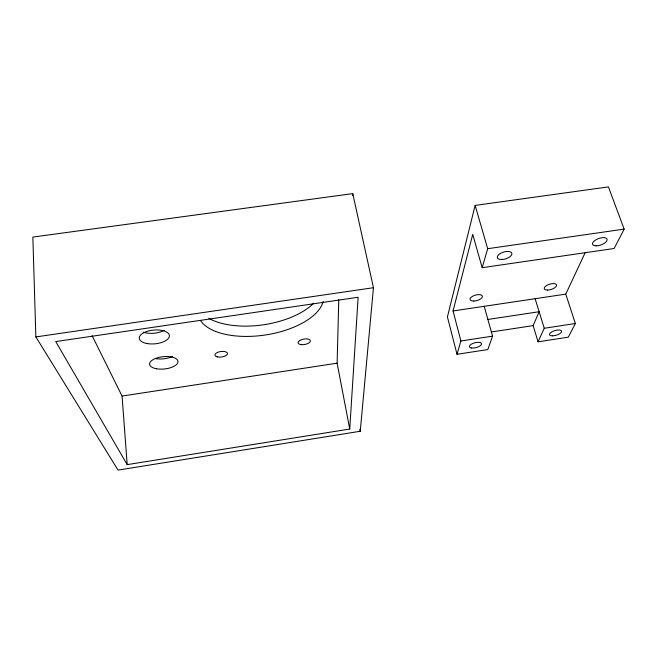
<?xml version="1.0" encoding="UTF-8"?>
<svg xmlns="http://www.w3.org/2000/svg" width="657" height="657" viewBox="0 0 657 657"><rect width="100%" height="100%" fill="white"/><g stroke="black" fill="none" stroke-linecap="round" stroke-linejoin="round"><path stroke-width="0.99" d="M349.738 429.046L358.131 297.251L55.746 341.566L127.187 464.63L349.738 429.046L337.123 363.173L338.766 299.559M352.669 195.663L352.76 193.61L32.85 237.078L35.864 336.926L118.038 470.1L360.241 431.271L373.455 287.709L352.76 193.61M457.026 354.287L460.894 340.991L453.051 310.958L472.728 234.401L482.181 267.686L614.131 248.502L624.15 229.121L608.431 186.9L475.134 205.403L447.417 316.896L457.026 354.287L487.798 349.557L492.553 336.154L484.217 306.302M482.181 267.686L487.691 248.699L475.134 205.403M585.132 252.773L565.767 294.122L575.36 323.515L568.305 337.156L538.05 341.821L533.147 325.617L539.142 311.722L487.888 319.45M538.05 341.821L544.242 328.27L535.118 298.697M460.894 340.991L492.553 336.154M544.242 328.27L575.36 323.515M92.128 335.719L122.062 396.072L337.123 363.173M491.288 331.99L533.147 325.617M453.051 310.958L565.767 294.122M35.864 336.926L373.455 287.709M487.691 248.699L624.15 229.121M359.847 429.284L360.241 431.271M122.062 396.072L127.187 464.63M172.651 356.324A14.199 6.274 -5.7 0 1 155.75 358.632M164.193 330.364A15.045 7.013 -5.1 0 1 143.201 332.155M323.178 301.489A63.433 30.551 -8.6 0 1 266.561 334.791A63.433 30.551 -8.6 0 1 200.927 321.117M313.718 303.164A63.056 31.019 -8.5 0 1 208.762 318.284M473.722 301.054A6.414 2.842 -15.4 0 0 482.427 296.159A6.414 2.842 -15.4 0 0 472.547 296.274A6.414 2.842 -15.4 0 0 473.722 301.054M547.478 290.082A6.463 2.759 -17.3 0 0 556.61 285.163A6.463 2.759 -17.3 0 0 547.084 285.228A6.463 2.759 -17.3 0 0 547.478 290.082M552.685 335.85A6.332 2.439 -16.4 0 0 561.678 331.317A6.332 2.439 -16.4 0 0 552.348 331.555A6.332 2.439 -16.4 0 0 552.685 335.85M501.455 259.548A7.58 3.564 -17 0 0 511.902 253.487A7.58 3.564 -17 0 0 500.445 253.413A7.58 3.564 -17 0 0 501.455 259.548M596.08 245.841A7.687 3.408 -19.5 0 0 607.15 239.739A7.687 3.408 -19.5 0 0 596.236 239.608A7.687 3.408 -19.5 0 0 596.08 245.841M471.652 348.029A6.291 2.521 -14.6 0 0 481.532 344.268A6.291 2.521 -14.6 0 0 473.262 343.25A6.291 2.521 -14.6 0 0 471.652 348.029M301.235 344.654A6.25 2.759 -10 0 0 310.416 340.876A6.25 2.759 -10 0 0 301.07 339.833A6.25 2.759 -10 0 0 301.235 344.654M217.204 356.85A6.356 2.784 -7.5 0 0 227.453 354.074A6.356 2.784 -7.5 0 0 219.027 351.865A6.356 2.784 -7.5 0 0 217.204 356.85M156.432 368.749A14.273 6.176 -5.8 0 0 177.998 361.777A14.273 6.176 -5.8 0 0 156.924 357.966A14.273 6.176 -5.8 0 0 156.432 368.749M147.02 343.529A15.136 6.907 -5.2 0 0 169.416 335.727A15.136 6.907 -5.2 0 0 146.568 331.563A15.136 6.907 -5.2 0 0 147.02 343.529"/></g></svg>
